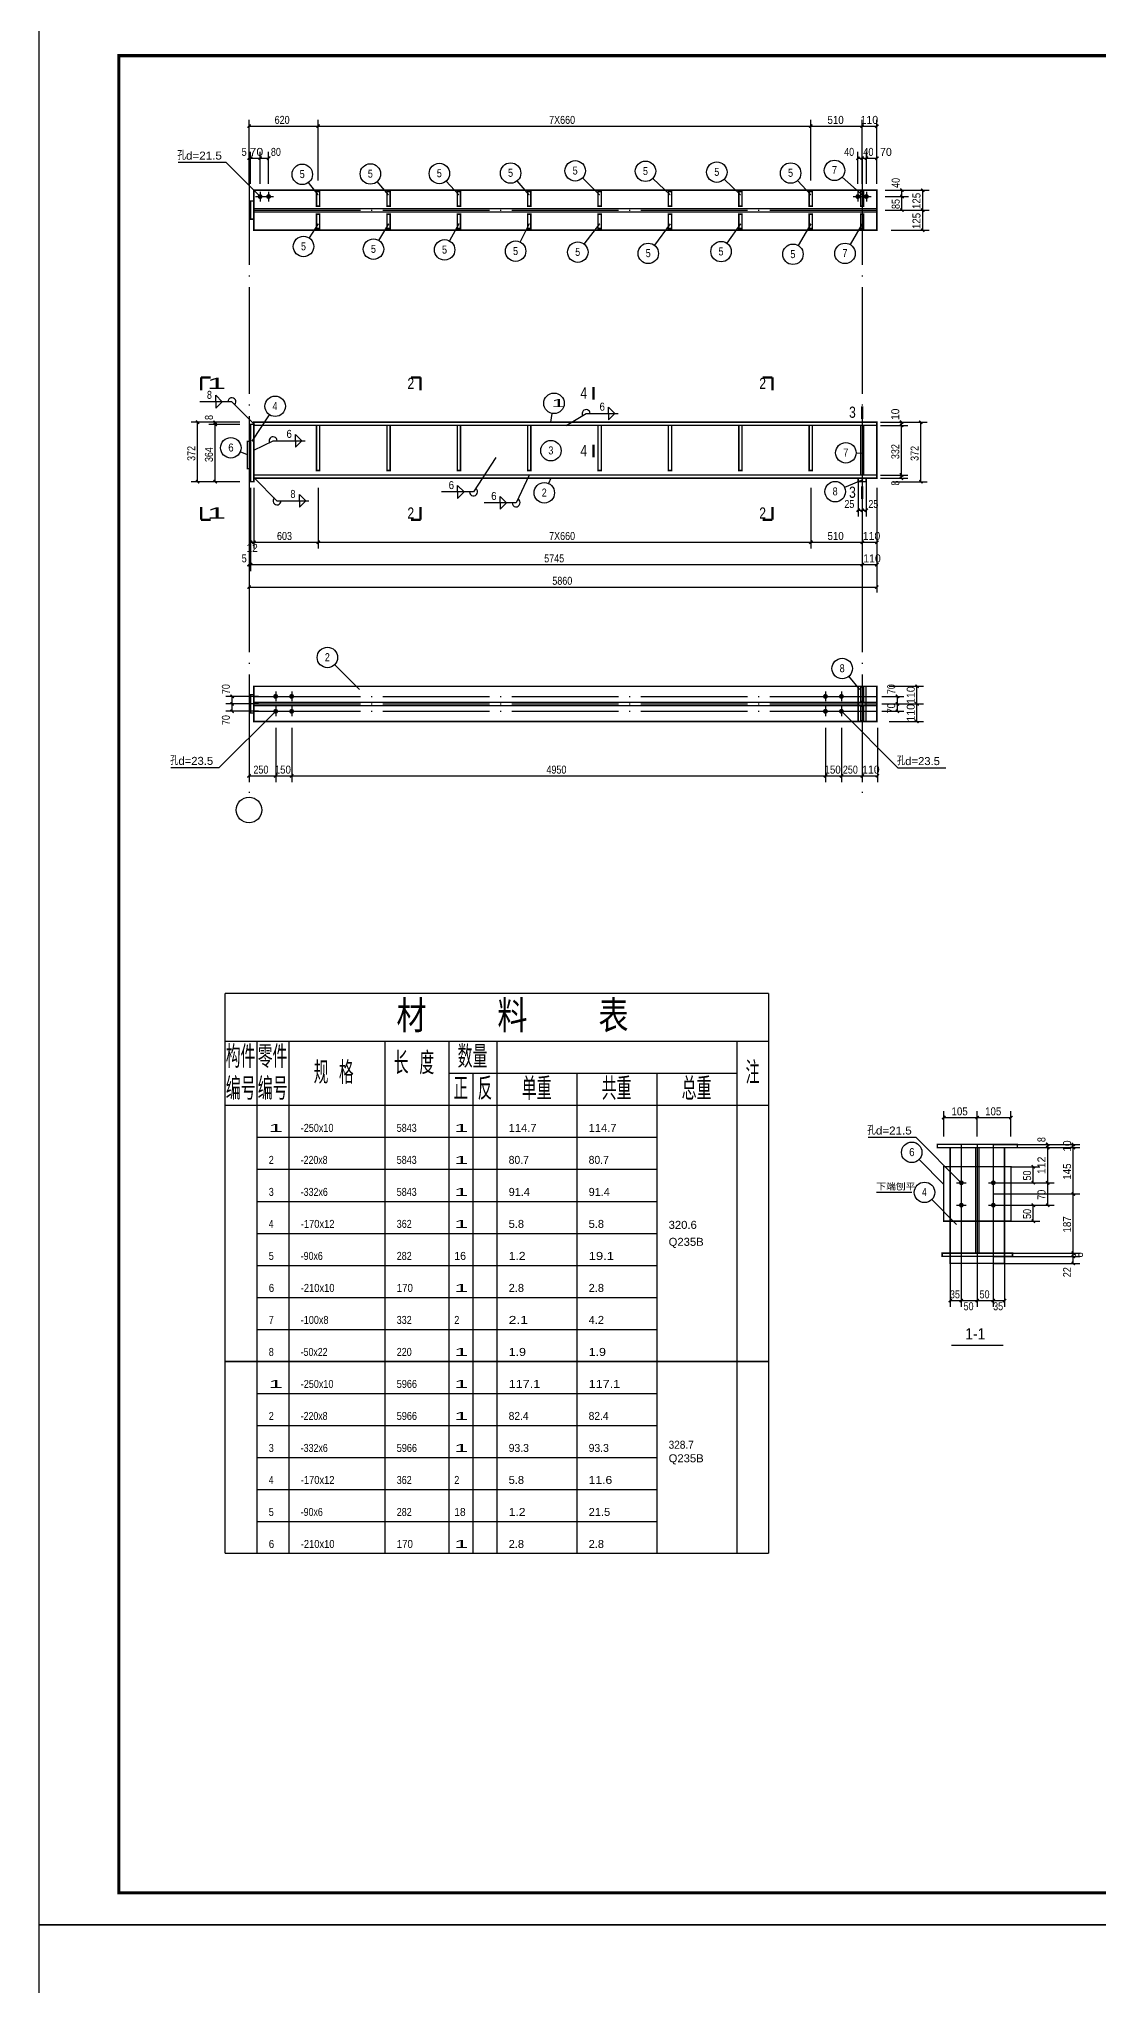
# Model space of a CAD drawing. Extents: x 3335981 to 3441081, y -1122115 to -866695.
# Drawn here: x 3335981 to 3345915, y -944479 to -926238 of the extents above; entities that cross this region are included whole.
import ezdxf
from ezdxf.lldxf.tags import DXFTag

# ---------------------------------------------------------------- set-up
doc = ezdxf.new("R2010")
doc.units = 0
doc.header["$LTSCALE"] = 1000
doc.header["$MEASUREMENT"] = 0
doc.linetypes.add('2', pattern=[3800, 3000, -300, 200, -300])
doc.linetypes.add('DOTE', pattern=[2.42, 2, -0.2, 0.02, -0.2])
for name, color, linetype in [('10', 2, 'Continuous'), ('100', 4, 'Continuous'), ('320', 2, 'Continuous'), ('330', 253, '2'), ('PUB_TITLE', 4, 'Continuous'), ('尺寸标注', 253, 'Continuous'), ('焊缝标注', 1, 'Continuous'), ('编号标注', 253, 'Continuous'), ('螺栓孔标注', 253, 'Continuous')]:
    doc.layers.add(name, color=color, linetype=linetype)
doc.styles.add('HZ', font='romanc.shx', dxfattribs={"width": 0.8, "bigfont": 'hzdx.shx'})
doc.styles.get("Standard").update_dxf_attribs({"font": 'sa-rs.shx', "width": 0.8, "bigfont": 'GBCBIG.shx'})
tags = doc.linetypes.add('DASH', pattern=[0.35, 0.25, -0.1]).pattern_tags.tags
tags[6:7] = [DXFTag(74, 4), DXFTag(75, 0), DXFTag(340, '0'), DXFTag(46, 1.0), DXFTag(50, 0.0), DXFTag(44, 0.0), DXFTag(45, 0.0)]
tags[4:5] = [DXFTag(74, 4), DXFTag(75, 0), DXFTag(340, '0'), DXFTag(46, 1.0), DXFTag(50, 0.0), DXFTag(44, 0.0), DXFTag(45, 0.0)]

msp = doc.modelspace()

# ---------------------------------------------------------------- linework, layer by layer
at = {"layer": '10', "linetype": 'ByBlock'}
for points, const_width in [([(3337502, -929410), (3337502, -929530)], 21), ([(3337502, -929410), (3337592, -929410)], 21), ([(3339560, -929410), (3339470, -929410)], 21), ([(3339560, -929410), (3339560, -929530)], 21), ([(3342860, -929410), (3342770, -929410)], 21), ([(3342860, -929410), (3342860, -929530)], 21), ([(3341182, -929500), (3341182, -929620)], 21), ([(3343702, -929680), (3343702, -929800)], 21), ([(3341182, -930160), (3341182, -930040)], 21), ([(3343702, -930550), (3343702, -930430)], 21), ([(3337502, -930745), (3337502, -930625)], 21), ([(3339560, -930745), (3339560, -930625)], 21), ([(3342860, -930745), (3342860, -930625)], 21), ([(3337502, -930745), (3337592, -930745)], 21), ([(3339560, -930745), (3339470, -930745)], 21), ([(3342860, -930745), (3342770, -930745)], 21), ([(3344539, -938483), (3345025, -938483)], 13.5)]:
    msp.add_lwpolyline(points, dxfattribs=dict(at, const_width=const_width))
at = {"layer": '100', "linetype": 'ByBlock'}
for p, q in [((3338026, -935633), (3338026, -935933)), ((3338326, -935633), (3338326, -935933)), ((3339226, -935633), (3339226, -935933)), ((3339826, -935633), (3339826, -935933)), ((3340276, -935633), (3340276, -935933)), ((3342526, -935633), (3342526, -935933)), ((3338026, -935933), (3338026, -936233)), ((3338326, -935933), (3338326, -936233)), ((3339226, -935933), (3339226, -936233)), ((3339826, -935933), (3342526, -935933)), ((3339826, -935933), (3339826, -936233)), ((3340051, -935933), (3340051, -936233)), ((3340276, -935933), (3340276, -936233)), ((3341026, -935933), (3341026, -936233)), ((3341776, -935933), (3341776, -936233)), ((3342526, -935933), (3342526, -936233)), ((3337726, -936233), (3342826, -936233)), ((3338026, -936233), (3338026, -938633)), ((3338326, -936233), (3338326, -938633)), ((3339226, -936233), (3339226, -938633)), ((3339826, -936233), (3339826, -938633)), ((3340051, -936233), (3340051, -938633)), ((3340276, -936233), (3340276, -938633)), ((3341026, -936233), (3341026, -938633)), ((3341776, -936233), (3341776, -938633)), ((3342526, -936233), (3342526, -938633)), ((3338026, -936533), (3341776, -936533)), ((3338026, -936833), (3341776, -936833)), ((3338026, -937133), (3341776, -937133)), ((3338026, -937433), (3341776, -937433)), ((3338026, -937733), (3341776, -937733)), ((3338026, -938033), (3341776, -938033)), ((3338026, -938333), (3341776, -938333)), ((3337726, -938633), (3342826, -938633)), ((3338026, -938633), (3338026, -940433)), ((3338326, -938633), (3338326, -940433)), ((3339226, -938633), (3339226, -940433)), ((3339826, -938633), (3339826, -940433)), ((3340051, -938633), (3340051, -940433)), ((3340276, -938633), (3340276, -940433)), ((3341026, -938633), (3341026, -940433)), ((3341776, -938633), (3341776, -940433)), ((3342526, -938633), (3342526, -940433)), ((3338026, -938933), (3341776, -938933)), ((3338026, -939233), (3341776, -939233)), ((3338026, -939533), (3341776, -939533)), ((3338026, -939833), (3341776, -939833)), ((3338026, -940133), (3341776, -940133))]:
    msp.add_line(p, q, dxfattribs=at)
at = {"layer": '100', "linetype": 'ByBlock', "const_width": 13.5}
for points in [[(3337726, -935183), (3342826, -935183)], [(3337726, -935183), (3337726, -935633)], [(3342826, -935183), (3342826, -935633)], [(3337726, -935633), (3342826, -935633)], [(3337726, -935633), (3337726, -935933)], [(3342826, -935633), (3342826, -935933)], [(3337726, -935933), (3337726, -936233)], [(3342826, -935933), (3342826, -936233)], [(3337726, -936233), (3342826, -936233)], [(3337726, -936233), (3337726, -938633)], [(3342826, -936233), (3342826, -938633)], [(3337726, -938633), (3342826, -938633)], [(3337726, -938633), (3342826, -938633)], [(3337726, -938633), (3337726, -940433)], [(3342826, -938633), (3342826, -940433)], [(3337726, -940433), (3342826, -940433)]]:
    msp.add_lwpolyline(points, dxfattribs=at)
at = {"layer": '320', "color": 253, "linetype": 'DASH', "ltscale": 0.5}
for p, q in [((3337997, -927827), (3343840, -927827)), ((3337997, -927857), (3343840, -927857)), ((3337997, -932455), (3343840, -932455)), ((3337997, -932485), (3343840, -932485))]:
    msp.add_line(p, q, dxfattribs=at)
at = {"layer": '320', "color": 253, "linetype": 'ByBlock'}
msp.add_line((3344167, -937049), (3343837, -937049), dxfattribs=at)
at = {"layer": '320', "linetype": 'ByBlock', "const_width": 13.5}
for points in [[(3337967, -927757), (3337997, -927757), (3337997, -927927), (3337967, -927927), (3337967, -927757)], [(3337997, -927655), (3343840, -927655), (3343840, -928030), (3337997, -928030), (3337997, -927655)], [(3338585, -927670), (3338615, -927670), (3338615, -927805), (3338585, -927805), (3338585, -927670)], [(3339245, -927670), (3339275, -927670), (3339275, -927805), (3339245, -927805), (3339245, -927670)], [(3339905, -927670), (3339935, -927670), (3339935, -927805), (3339905, -927805), (3339905, -927670)], [(3340565, -927670), (3340595, -927670), (3340595, -927805), (3340565, -927805), (3340565, -927670)], [(3341225, -927670), (3341255, -927670), (3341255, -927805), (3341225, -927805), (3341225, -927670)], [(3341885, -927670), (3341915, -927670), (3341915, -927805), (3341885, -927805), (3341885, -927670)], [(3342545, -927670), (3342575, -927670), (3342575, -927805), (3342545, -927805), (3342545, -927670)], [(3343205, -927670), (3343235, -927670), (3343235, -927805), (3343205, -927805), (3343205, -927670)], [(3343687, -927670), (3343717, -927670), (3343717, -927805), (3343687, -927805), (3343687, -927670)], [(3338585, -927880), (3338615, -927880), (3338615, -928015), (3338585, -928015), (3338585, -927880)], [(3339245, -927880), (3339275, -927880), (3339275, -928015), (3339245, -928015), (3339245, -927880)], [(3339905, -927880), (3339935, -927880), (3339935, -928015), (3339905, -928015), (3339905, -927880)], [(3340565, -927880), (3340595, -927880), (3340595, -928015), (3340565, -928015), (3340565, -927880)], [(3341225, -927880), (3341255, -927880), (3341255, -928015), (3341225, -928015), (3341225, -927880)], [(3341885, -927880), (3341915, -927880), (3341915, -928015), (3341885, -928015), (3341885, -927880)], [(3342545, -927880), (3342575, -927880), (3342575, -928015), (3342545, -928015), (3342545, -927880)], [(3343205, -927880), (3343235, -927880), (3343235, -928015), (3343205, -928015), (3343205, -927880)], [(3343687, -927880), (3343717, -927880), (3343717, -928015), (3343687, -928015), (3343687, -927880)], [(3337967, -929851), (3337997, -929851), (3337997, -930388), (3337967, -930388), (3337967, -929851)], [(3337997, -929830), (3343840, -929830), (3343840, -929860), (3337997, -929860), (3337997, -929830)], [(3338585, -929860), (3338615, -929860), (3338615, -930283), (3338585, -930283), (3338585, -929860)], [(3339245, -929860), (3339275, -929860), (3339275, -930283), (3339245, -930283), (3339245, -929860)], [(3339905, -929860), (3339935, -929860), (3339935, -930283), (3339905, -930283), (3339905, -929860)], [(3340565, -929860), (3340595, -929860), (3340595, -930283), (3340565, -930283), (3340565, -929860)], [(3341225, -929860), (3341255, -929860), (3341255, -930283), (3341225, -930283), (3341225, -929860)], [(3341885, -929860), (3341915, -929860), (3341915, -930283), (3341885, -930283), (3341885, -929860)], [(3342545, -929860), (3342575, -929860), (3342575, -930283), (3342545, -930283), (3342545, -929860)], [(3343205, -929860), (3343235, -929860), (3343235, -930283), (3343205, -930283), (3343205, -929860)], [(3343687, -929860), (3343717, -929860), (3343717, -930325), (3343687, -930325), (3343687, -929860)], [(3343840, -929830), (3343840, -930355)], [(3337937, -930010), (3337967, -930010), (3337967, -930265), (3337937, -930265), (3337937, -930010)], [(3337997, -930325), (3343840, -930325), (3343840, -930355), (3337997, -930355), (3337997, -930325)], [(3343664, -930355), (3343739, -930355), (3343739, -930388), (3343664, -930388), (3343664, -930355)], [(3337997, -932305), (3343840, -932305), (3343840, -932635), (3337997, -932635), (3337997, -932305)], [(3343664, -932305), (3343664, -932635)], [(3343687, -932312), (3343717, -932312), (3343717, -932447), (3343687, -932447), (3343687, -932312)], [(3343739, -932305), (3343739, -932635)], [(3337967, -932385), (3337997, -932385), (3337997, -932555), (3337967, -932555), (3337967, -932385)], [(3343687, -932492), (3343717, -932492), (3343717, -932627), (3343687, -932627), (3343687, -932492)], [(3344407, -936599), (3345157, -936599), (3345157, -936629), (3344407, -936629), (3344407, -936599)], [(3344527, -936629), (3345037, -936629), (3345037, -937715), (3344527, -937715), (3344527, -936629)], [(3344527, -936629), (3345037, -936629)], [(3344767, -936629), (3344797, -936629), (3344797, -937619), (3344767, -937619), (3344767, -936629)], [(3344467, -936809), (3345097, -936809), (3345097, -937319), (3344467, -937319), (3344467, -936809)], [(3344527, -936809), (3344527, -937319)], [(3345037, -936809), (3345037, -937319)], [(3344452, -937619), (3345112, -937619), (3345112, -937649), (3344452, -937649), (3344452, -937619)]]:
    msp.add_lwpolyline(points, dxfattribs=at)
at = {"layer": '330', "linetype": 'DOTE', "ltscale": 0.5}
for p, q in [((3337952, -927355), (3337952, -933345)), ((3343702, -927355), (3343702, -933345)), ((3337997, -927842), (3343840, -927842)), ((3337997, -932400), (3343840, -932400)), ((3337997, -932470), (3343840, -932470)), ((3337997, -932540), (3343840, -932540))]:
    msp.add_line(p, q, dxfattribs=at)
at = {"layer": '330', "linetype": 'ByBlock'}
for p, q in [((3344632, -936599), (3344632, -937649)), ((3344782, -936599), (3344782, -937649)), ((3344932, -936599), (3344932, -937649))]:
    msp.add_line(p, q, dxfattribs=at)
msp.add_circle((3337952, -933465), 120, dxfattribs=at)
at = {"layer": 'PUB_TITLE', "linetype": 'ByBlock'}
for points in [[(3335981, -943915), (3361211, -943915), (3361211, -926095), (3335981, -926095)], [(3335981, -1003315), (3441081, -1003315), (3441081, -943915), (3335981, -943915)]]:
    msp.add_lwpolyline(points, close=True, dxfattribs=at)
at = {"layer": 'PUB_TITLE', "linetype": 'ByBlock', "const_width": 30}
msp.add_lwpolyline([(3336731, -943615), (3360911, -943615), (3360911, -926395), (3336731, -926395)], close=True, dxfattribs=at)
at = {"layer": '尺寸标注', "linetype": 'ByBlock'}
for p, q in [((3337952, -927565), (3337952, -926995)), ((3338600, -927565), (3338600, -926995)), ((3338600, -927565), (3338600, -926995)), ((3343220, -927565), (3343220, -926995)), ((3343220, -927565), (3343220, -926995)), ((3343702, -927565), (3343702, -926995)), ((3343702, -927565), (3343702, -926995)), ((3343840, -927565), (3343840, -926995)), ((3343840, -927565), (3343840, -926995)), ((3337952, -927055), (3338600, -927055)), ((3338600, -927055), (3343220, -927055)), ((3343220, -927055), (3343702, -927055)), ((3343702, -927055), (3343840, -927055)), ((3337952, -927595), (3337952, -927295)), ((3337952, -927355), (3337967, -927355)), ((3337967, -927595), (3337967, -927295)), ((3337967, -927595), (3337967, -927295)), ((3337967, -927355), (3338056, -927355)), ((3338056, -927595), (3338056, -927295)), ((3338056, -927595), (3338056, -927295)), ((3338056, -927355), (3338136, -927355)), ((3338136, -927595), (3338136, -927295)), ((3343654, -927355), (3343702, -927355)), ((3343662, -927595), (3343662, -927295)), ((3343662, -927355), (3343742, -927355)), ((3343702, -927595), (3343702, -927295)), ((3343702, -927595), (3343702, -927295)), ((3343702, -927355), (3343840, -927355)), ((3343742, -927595), (3343742, -927295)), ((3343742, -927595), (3343742, -927295)), ((3343840, -927595), (3343840, -927295)), ((3343840, -927595), (3343840, -927295)), ((3343917, -927655), (3344135, -927655)), ((3343917, -927715), (3344135, -927715)), ((3343974, -927655), (3344330, -927655)), ((3344075, -927715), (3344075, -927655)), ((3344075, -927842), (3344075, -927715)), ((3344270, -927842), (3344270, -927655)), ((3343917, -927842), (3344135, -927842)), ((3343974, -927842), (3344330, -927842)), ((3344270, -928030), (3344270, -927842)), ((3343974, -928030), (3344330, -928030)), ((3337808, -929830), (3337409, -929830)), ((3337469, -930388), (3337469, -929830)), ((3337867, -929830), (3337574, -929830)), ((3337867, -929851), (3337574, -929851)), ((3337634, -929851), (3337634, -929830)), ((3337634, -930388), (3337634, -929851)), ((3343874, -929830), (3344131, -929830)), ((3343874, -929860), (3344131, -929860)), ((3343985, -929830), (3344312, -929830)), ((3344071, -929860), (3344071, -929830)), ((3344071, -930325), (3344071, -929860)), ((3344252, -930388), (3344252, -929830)), ((3337808, -930388), (3337409, -930388)), ((3337867, -930388), (3337574, -930388)), ((3337967, -930445), (3337967, -931015)), ((3337997, -930445), (3337997, -931015)), ((3337997, -930445), (3337997, -931015)), ((3338600, -930445), (3338600, -931015)), ((3338600, -930445), (3338600, -931015)), ((3343220, -930445), (3343220, -931015)), ((3343220, -930445), (3343220, -931015)), ((3343664, -930355), (3343664, -930715)), ((3343702, -930355), (3343702, -930715)), ((3343702, -930355), (3343702, -930715)), ((3343702, -930445), (3343702, -931015)), ((3343702, -930445), (3343702, -931015)), ((3343739, -930355), (3343739, -930715)), ((3343840, -930445), (3343840, -931425)), ((3343840, -930445), (3343840, -931425)), ((3343874, -930325), (3344131, -930325)), ((3343874, -930355), (3344131, -930355)), ((3343985, -930388), (3344312, -930388)), ((3344071, -930355), (3344071, -930325)), ((3337952, -930655), (3337952, -931225)), ((3337967, -930655), (3337967, -931225)), ((3337967, -930655), (3337967, -931225)), ((3343664, -930655), (3343702, -930655)), ((3343702, -930655), (3343702, -931225)), ((3343702, -930655), (3343702, -931225)), ((3343702, -930655), (3343739, -930655)), ((3337952, -930865), (3337952, -931435)), ((3337967, -930955), (3337997, -930955)), ((3337997, -930955), (3338600, -930955)), ((3338600, -930955), (3343220, -930955)), ((3343220, -930955), (3343702, -930955)), ((3343702, -930955), (3343840, -930955)), ((3337952, -931165), (3337967, -931165)), ((3337967, -931165), (3343702, -931165)), ((3343702, -931165), (3343840, -931165)), ((3337952, -931375), (3343840, -931375)), ((3343954, -932305), (3344276, -932305)), ((3344216, -932470), (3344216, -932305)), ((3338040, -932400), (3337733, -932400)), ((3338040, -932470), (3337733, -932470)), ((3337793, -932470), (3337793, -932400)), ((3337793, -932540), (3337793, -932470)), ((3343886, -932400), (3344093, -932400)), ((3343886, -932470), (3344093, -932470)), ((3343954, -932470), (3344276, -932470)), ((3344033, -932470), (3344033, -932400)), ((3344033, -932540), (3344033, -932470)), ((3344216, -932635), (3344216, -932470)), ((3338040, -932540), (3337733, -932540)), ((3343886, -932540), (3344093, -932540)), ((3343954, -932635), (3344276, -932635)), ((3337952, -932695), (3337952, -933205)), ((3338202, -932695), (3338202, -933205)), ((3338202, -932695), (3338202, -933205)), ((3338352, -932695), (3338352, -933205)), ((3338352, -932695), (3338352, -933205)), ((3343358, -932695), (3343358, -933205)), ((3343358, -932695), (3343358, -933205)), ((3343508, -932695), (3343508, -933205)), ((3343508, -932695), (3343508, -933205)), ((3343702, -932695), (3343702, -933205)), ((3343702, -932695), (3343702, -933205)), ((3343845, -932695), (3343845, -933205)), ((3337952, -933145), (3338202, -933145)), ((3338202, -933145), (3338352, -933145)), ((3338352, -933145), (3343358, -933145)), ((3343358, -933145), (3343508, -933145)), ((3343508, -933145), (3343702, -933145)), ((3343702, -933145), (3343845, -933145)), ((3344467, -936525), (3344467, -936288)), ((3344782, -936525), (3344782, -936288)), ((3345097, -936525), (3345097, -936288)), ((3344467, -936348), (3344782, -936348)), ((3344782, -936348), (3345097, -936348)), ((3344932, -936599), (3345502, -936599)), ((3344932, -936599), (3345742, -936599)), ((3344932, -936629), (3345502, -936629)), ((3344932, -936629), (3345502, -936629)), ((3344932, -936629), (3345742, -936629)), ((3344932, -936629), (3345742, -936629)), ((3345442, -936629), (3345442, -936599)), ((3345442, -936959), (3345442, -936629)), ((3345682, -936629), (3345682, -936599)), ((3345682, -937064), (3345682, -936629)), ((3345097, -936809), (3345367, -936809)), ((3345307, -936959), (3345307, -936809)), ((3344932, -936959), (3345502, -936959)), ((3344932, -936959), (3345502, -936959)), ((3344932, -937064), (3345742, -937064)), ((3344932, -937064), (3345742, -937064)), ((3345097, -936959), (3345367, -936959)), ((3345442, -937169), (3345442, -936959)), ((3345682, -937619), (3345682, -937064)), ((3344932, -937169), (3345502, -937169)), ((3345097, -937169), (3345367, -937169)), ((3345307, -937319), (3345307, -937169)), ((3345097, -937319), (3345367, -937319)), ((3344527, -937613), (3344527, -938123)), ((3344632, -937613), (3344632, -938123)), ((3344632, -937613), (3344632, -938123)), ((3344782, -937613), (3344782, -938123)), ((3344782, -937613), (3344782, -938123)), ((3344932, -937613), (3344932, -938123)), ((3344932, -937613), (3344932, -938123)), ((3345037, -937613), (3345037, -938123)), ((3344932, -937619), (3345742, -937619)), ((3344932, -937619), (3345742, -937619)), ((3344932, -937649), (3345742, -937649)), ((3344932, -937649), (3345742, -937649)), ((3344932, -937715), (3345742, -937715)), ((3345682, -937649), (3345682, -937619)), ((3345682, -937715), (3345682, -937649)), ((3344527, -938063), (3344632, -938063)), ((3344632, -938063), (3344782, -938063)), ((3344782, -938063), (3344932, -938063)), ((3344932, -938063), (3345037, -938063))]:
    msp.add_line(p, q, dxfattribs=at)
at = {"layer": '尺寸标注', "linetype": 'ByBlock', "const_width": 13.5}
for points in [[(3337937, -927070), (3337967, -927040)], [(3338585, -927070), (3338615, -927040)], [(3338585, -927070), (3338615, -927040)], [(3343205, -927070), (3343235, -927040)], [(3343205, -927070), (3343235, -927040)], [(3343687, -927070), (3343717, -927040)], [(3343687, -927070), (3343717, -927040)], [(3343825, -927070), (3343855, -927040)], [(3343825, -927070), (3343855, -927040)], [(3337937, -927370), (3337967, -927340)], [(3337952, -927370), (3337982, -927340)], [(3337952, -927370), (3337982, -927340)], [(3338041, -927370), (3338071, -927340)], [(3338041, -927370), (3338071, -927340)], [(3338121, -927370), (3338151, -927340)], [(3343647, -927370), (3343677, -927340)], [(3343687, -927370), (3343717, -927340)], [(3343687, -927370), (3343717, -927340)], [(3343727, -927370), (3343757, -927340)], [(3343727, -927370), (3343757, -927340)], [(3343825, -927370), (3343855, -927340)], [(3343825, -927370), (3343855, -927340)], [(3344060, -927640), (3344090, -927670)], [(3344060, -927700), (3344090, -927730)], [(3344255, -927640), (3344285, -927670)], [(3344060, -927827), (3344090, -927857)], [(3344255, -927827), (3344285, -927857)], [(3344255, -928015), (3344285, -928045)], [(3337454, -929815), (3337484, -929845)], [(3337619, -929815), (3337649, -929845)], [(3337619, -929836), (3337649, -929866)], [(3344056, -929815), (3344086, -929845)], [(3344056, -929845), (3344086, -929875)], [(3344237, -929815), (3344267, -929845)], [(3344056, -930310), (3344086, -930340)], [(3337454, -930373), (3337484, -930403)], [(3337619, -930373), (3337649, -930403)], [(3344056, -930340), (3344086, -930370)], [(3344237, -930373), (3344267, -930403)], [(3343649, -930670), (3343679, -930640)], [(3343687, -930670), (3343717, -930640)], [(3343687, -930670), (3343717, -930640)], [(3343724, -930670), (3343754, -930640)], [(3337952, -930970), (3337982, -930940)], [(3337982, -930970), (3338012, -930940)], [(3337982, -930970), (3338012, -930940)], [(3338585, -930970), (3338615, -930940)], [(3338585, -930970), (3338615, -930940)], [(3343205, -930970), (3343235, -930940)], [(3343205, -930970), (3343235, -930940)], [(3343687, -930970), (3343717, -930940)], [(3343687, -930970), (3343717, -930940)], [(3343825, -930970), (3343855, -930940)], [(3343825, -930970), (3343855, -930940)], [(3337937, -931180), (3337967, -931150)], [(3337952, -931180), (3337982, -931150)], [(3337952, -931180), (3337982, -931150)], [(3343687, -931180), (3343717, -931150)], [(3343687, -931180), (3343717, -931150)], [(3343824, -931180), (3343854, -931150)], [(3337937, -931390), (3337967, -931360)], [(3343824, -931390), (3343854, -931360)], [(3344201, -932290), (3344231, -932320)], [(3337778, -932385), (3337808, -932415)], [(3337778, -932455), (3337808, -932485)], [(3344018, -932385), (3344048, -932415)], [(3344018, -932455), (3344048, -932485)], [(3344201, -932455), (3344231, -932485)], [(3337778, -932525), (3337808, -932555)], [(3344018, -932525), (3344048, -932555)], [(3344201, -932620), (3344231, -932650)], [(3337937, -933160), (3337967, -933130)], [(3338187, -933160), (3338217, -933130)], [(3338187, -933160), (3338217, -933130)], [(3338337, -933160), (3338367, -933130)], [(3338337, -933160), (3338367, -933130)], [(3343343, -933160), (3343373, -933130)], [(3343343, -933160), (3343373, -933130)], [(3343493, -933160), (3343523, -933130)], [(3343493, -933160), (3343523, -933130)], [(3343687, -933160), (3343717, -933130)], [(3343687, -933160), (3343717, -933130)], [(3343830, -933160), (3343860, -933130)], [(3344452, -936363), (3344482, -936333)], [(3344767, -936363), (3344797, -936333)], [(3345082, -936363), (3345112, -936333)], [(3345427, -936584), (3345457, -936614)], [(3345427, -936614), (3345457, -936644)], [(3345427, -936614), (3345457, -936644)], [(3345667, -936584), (3345697, -936614)], [(3345667, -936614), (3345697, -936644)], [(3345667, -936614), (3345697, -936644)], [(3345292, -936794), (3345322, -936824)], [(3345292, -936944), (3345322, -936974)], [(3345427, -936944), (3345457, -936974)], [(3345427, -936944), (3345457, -936974)], [(3345667, -937049), (3345697, -937079)], [(3345667, -937049), (3345697, -937079)], [(3345292, -937154), (3345322, -937184)], [(3345427, -937154), (3345457, -937184)], [(3345292, -937304), (3345322, -937334)], [(3345667, -937604), (3345697, -937634)], [(3345667, -937604), (3345697, -937634)], [(3345667, -937634), (3345697, -937664)], [(3345667, -937634), (3345697, -937664)], [(3345667, -937700), (3345697, -937730)], [(3344512, -938078), (3344542, -938048)], [(3344617, -938078), (3344647, -938048)], [(3344617, -938078), (3344647, -938048)], [(3344767, -938078), (3344797, -938048)], [(3344767, -938078), (3344797, -938048)], [(3344917, -938078), (3344947, -938048)], [(3344917, -938078), (3344947, -938048)], [(3345022, -938078), (3345052, -938048)]]:
    msp.add_lwpolyline(points, dxfattribs=at)
at = {"layer": '焊缝标注', "linetype": 'ByBlock'}
for p, q in [((3337701, -929638), (3337641, -929578)), ((3337641, -929638), (3337641, -929578)), ((3337791, -929638), (3337491, -929638)), ((3337701, -929638), (3337641, -929698)), ((3337641, -929638), (3337641, -929698)), ((3338003, -929851), (3337791, -929638)), ((3340925, -929860), (3341113, -929749)), ((3341113, -929749), (3341413, -929749)), ((3341323, -929689), (3341383, -929749)), ((3341323, -929749), (3341323, -929689)), ((3341323, -929809), (3341383, -929749)), ((3341323, -929749), (3341323, -929809)), ((3338387, -929944), (3338447, -930004)), ((3338387, -930004), (3338387, -929944)), ((3337997, -930092), (3338177, -930004)), ((3338177, -930004), (3338477, -930004)), ((3338387, -930064), (3338447, -930004)), ((3338387, -930004), (3338387, -930064)), ((3340265, -930160), (3340058, -930484)), ((3338003, -930355), (3338214, -930567)), ((3340058, -930484), (3339758, -930484)), ((3339968, -930484), (3339908, -930424)), ((3339908, -930484), (3339908, -930424)), ((3339968, -930484), (3339908, -930544)), ((3339908, -930484), (3339908, -930544)), ((3340580, -930325), (3340457, -930586)), ((3338214, -930567), (3338514, -930567)), ((3338424, -930507), (3338484, -930567)), ((3338424, -930567), (3338424, -930507)), ((3338424, -930627), (3338484, -930567)), ((3338424, -930567), (3338424, -930627)), ((3340457, -930586), (3340157, -930586)), ((3340367, -930586), (3340307, -930526)), ((3340307, -930586), (3340307, -930526)), ((3340367, -930586), (3340307, -930646)), ((3340307, -930586), (3340307, -930646))]:
    msp.add_line(p, q, dxfattribs=at)
at = {"layer": '焊缝标注', "linetype": 'ByBlock', "const_width": 22.5}
for points in [[(3338067, -927715, 1), (3338044, -927715, 1), (3338067, -927715, 1)], [(3338067, -927715, 1), (3338044, -927715, 1), (3338067, -927715, 1)], [(3338147, -927715, 1), (3338124, -927715, 1), (3338147, -927715, 1)], [(3338147, -927715, 1), (3338124, -927715, 1), (3338147, -927715, 1)], [(3343673, -927715, 1), (3343650, -927715, 1), (3343673, -927715, 1)], [(3343673, -927715, 1), (3343650, -927715, 1), (3343673, -927715, 1)], [(3343753, -927715, 1), (3343730, -927715, 1), (3343753, -927715, 1)], [(3343753, -927715, 1), (3343730, -927715, 1), (3343753, -927715, 1)], [(3338213, -932400, 1), (3338190, -932400, 1), (3338213, -932400, 1)], [(3338213, -932400, 1), (3338190, -932400, 1), (3338213, -932400, 1)], [(3338363, -932400, 1), (3338340, -932400, 1), (3338363, -932400, 1)], [(3338363, -932400, 1), (3338340, -932400, 1), (3338363, -932400, 1)], [(3343369, -932400, 1), (3343346, -932400, 1), (3343369, -932400, 1)], [(3343369, -932400, 1), (3343346, -932400, 1), (3343369, -932400, 1)], [(3343519, -932400, 1), (3343496, -932400, 1), (3343519, -932400, 1)], [(3343519, -932400, 1), (3343496, -932400, 1), (3343519, -932400, 1)], [(3338213, -932540, 1), (3338190, -932540, 1), (3338213, -932540, 1)], [(3338213, -932540, 1), (3338190, -932540, 1), (3338213, -932540, 1)], [(3338363, -932540, 1), (3338340, -932540, 1), (3338363, -932540, 1)], [(3338363, -932540, 1), (3338340, -932540, 1), (3338363, -932540, 1)], [(3343369, -932540, 1), (3343346, -932540, 1), (3343369, -932540, 1)], [(3343369, -932540, 1), (3343346, -932540, 1), (3343369, -932540, 1)], [(3343519, -932540, 1), (3343496, -932540, 1), (3343519, -932540, 1)], [(3343519, -932540, 1), (3343496, -932540, 1), (3343519, -932540, 1)], [(3344643, -936959, 1), (3344621, -936959, 1), (3344643, -936959, 1)], [(3344643, -936959, 1), (3344621, -936959, 1), (3344643, -936959, 1)], [(3344943, -936959, 1), (3344921, -936959, 1), (3344943, -936959, 1)], [(3344943, -936959, 1), (3344921, -936959, 1), (3344943, -936959, 1)], [(3344643, -937169, 1), (3344621, -937169, 1), (3344643, -937169, 1)], [(3344643, -937169, 1), (3344621, -937169, 1), (3344643, -937169, 1)], [(3344943, -937169, 1), (3344921, -937169, 1), (3344943, -937169, 1)], [(3344943, -937169, 1), (3344921, -937169, 1), (3344943, -937169, 1)]]:
    msp.add_lwpolyline(points, format="xyb", dxfattribs=at)
at = {"layer": '焊缝标注', "linetype": 'ByBlock'}
for centre, start, end in [((3337791, -929638), 314.9316, 180), ((3341113, -929749), 0, 210.3434), ((3338177, -930004), 0, 205.94), ((3340058, -930484), 180, 57.5523), ((3338214, -930567), 134.8403, 0), ((3340457, -930586), 180, 64.9615)]:
    msp.add_arc(centre, 37.5, start, end, dxfattribs=at)
for points in [[(3338003, -929851), (3337985, -929826), (3337978, -929832)], [(3340925, -929860), (3340953, -929848), (3340948, -929840)], [(3337997, -930092), (3338026, -930083), (3338022, -930075)], [(3340265, -930160), (3340245, -930182), (3340252, -930187)], [(3338003, -930355), (3338021, -930379), (3338027, -930373)], [(3340580, -930325), (3340563, -930350), (3340571, -930354)]]:
    msp.add_solid(points, dxfattribs=at)
at = {"layer": '编号标注', "linetype": 'ByBlock'}
for p, q in [((3338600, -927700), (3338509, -927583)), ((3339260, -927700), (3339152, -927575)), ((3339920, -927700), (3339801, -927570)), ((3340580, -927700), (3340467, -927568)), ((3341240, -927700), (3341079, -927541)), ((3341900, -927700), (3341739, -927545)), ((3342560, -927700), (3342408, -927553)), ((3343220, -927700), (3343096, -927565)), ((3343702, -927700), (3343515, -927533)), ((3338011, -927715), (3338101, -927715)), ((3338056, -927670), (3338056, -927760)), ((3338091, -927715), (3338181, -927715)), ((3338136, -927670), (3338136, -927760)), ((3343617, -927715), (3343707, -927715)), ((3343662, -927670), (3343662, -927760)), ((3343697, -927715), (3343787, -927715)), ((3343742, -927670), (3343742, -927760)), ((3338600, -927970), (3338515, -928102)), ((3339260, -927970), (3339167, -928126)), ((3339920, -927970), (3339832, -928131)), ((3340580, -927970), (3340494, -928141)), ((3341240, -927970), (3341093, -928160)), ((3341900, -927970), (3341753, -928170)), ((3342560, -927970), (3342433, -928152)), ((3343220, -927970), (3343101, -928173)), ((3343702, -927970), (3343589, -928165)), ((3337982, -930008), (3338144, -929762)), ((3340782, -929830), (3340795, -929748)), ((3337937, -930137), (3337869, -930108)), ((3343702, -930122), (3343645, -930120)), ((3340782, -930355), (3340760, -930404)), ((3343709, -930370), (3343537, -930443)), ((3338987, -932335), (3338754, -932102)), ((3343679, -932335), (3343577, -932212)), ((3338157, -932400), (3338247, -932400)), ((3338202, -932355), (3338202, -932445)), ((3338202, -932495), (3338202, -932585)), ((3338307, -932400), (3338397, -932400)), ((3338352, -932355), (3338352, -932445)), ((3338352, -932495), (3338352, -932585)), ((3343313, -932400), (3343403, -932400)), ((3343358, -932355), (3343358, -932445)), ((3343358, -932495), (3343358, -932585)), ((3343463, -932400), (3343553, -932400)), ((3343508, -932355), (3343508, -932445)), ((3343508, -932495), (3343508, -932585)), ((3338157, -932540), (3338247, -932540)), ((3338307, -932540), (3338397, -932540)), ((3343313, -932540), (3343403, -932540)), ((3343463, -932540), (3343553, -932540)), ((3344467, -936974), (3344235, -936742)), ((3344587, -936959), (3344677, -936959)), ((3344632, -936914), (3344632, -937004)), ((3344887, -936959), (3344977, -936959)), ((3344932, -936914), (3344932, -937004)), ((3344587, -937349), (3344355, -937117)), ((3344587, -937169), (3344677, -937169)), ((3344632, -937124), (3344632, -937214)), ((3344887, -937169), (3344977, -937169)), ((3344932, -937124), (3344932, -937214))]:
    msp.add_line(p, q, dxfattribs=at)
at = {"layer": '编号标注', "linetype": 'ByBlock', "const_width": 3}
for points in [[(3338601, -927700, 1), (3338598, -927700, 1), (3338601, -927700, 1)], [(3339261, -927700, 1), (3339258, -927700, 1), (3339261, -927700, 1)], [(3339921, -927700, 1), (3339918, -927700, 1), (3339921, -927700, 1)], [(3340581, -927700, 1), (3340578, -927700, 1), (3340581, -927700, 1)], [(3341241, -927700, 1), (3341238, -927700, 1), (3341241, -927700, 1)], [(3341901, -927700, 1), (3341898, -927700, 1), (3341901, -927700, 1)], [(3342561, -927700, 1), (3342558, -927700, 1), (3342561, -927700, 1)], [(3343221, -927700, 1), (3343218, -927700, 1), (3343221, -927700, 1)], [(3343703, -927700, 1), (3343700, -927700, 1), (3343703, -927700, 1)], [(3338601, -927970, 1), (3338598, -927970, 1), (3338601, -927970, 1)], [(3339261, -927970, 1), (3339258, -927970, 1), (3339261, -927970, 1)], [(3339921, -927970, 1), (3339918, -927970, 1), (3339921, -927970, 1)], [(3340581, -927970, 1), (3340578, -927970, 1), (3340581, -927970, 1)], [(3341241, -927970, 1), (3341238, -927970, 1), (3341241, -927970, 1)], [(3341901, -927970, 1), (3341898, -927970, 1), (3341901, -927970, 1)], [(3342561, -927970, 1), (3342558, -927970, 1), (3342561, -927970, 1)], [(3343221, -927970, 1), (3343218, -927970, 1), (3343221, -927970, 1)], [(3343703, -927970, 1), (3343700, -927970, 1), (3343703, -927970, 1)], [(3340783, -929830, 1), (3340780, -929830, 1), (3340783, -929830, 1)], [(3337938, -930137, 1), (3337935, -930137, 1), (3337938, -930137, 1)], [(3337983, -930008, 1), (3337980, -930008, 1), (3337983, -930008, 1)], [(3343703, -930122, 1), (3343700, -930122, 1), (3343703, -930122, 1)], [(3340783, -930355, 1), (3340780, -930355, 1), (3340783, -930355, 1)], [(3343711, -930370, 1), (3343708, -930370, 1), (3343711, -930370, 1)], [(3338988, -932335, 1), (3338985, -932335, 1), (3338988, -932335, 1)], [(3343681, -932335, 1), (3343678, -932335, 1), (3343681, -932335, 1)], [(3344468, -936974, 1), (3344465, -936974, 1), (3344468, -936974, 1)], [(3344588, -937349, 1), (3344585, -937349, 1), (3344588, -937349, 1)]]:
    msp.add_lwpolyline(points, format="xyb", dxfattribs=at)
at = {"layer": '编号标注', "linetype": 'ByBlock'}
for centre in [(3340405, -927495), (3341011, -927474), (3341670, -927478), (3342339, -927486), (3343031, -927495), (3343443, -927470), (3338451, -927507), (3339090, -927503), (3339737, -927499), (3338463, -928183), (3339119, -928208), (3339786, -928215), (3340452, -928227), (3341035, -928236), (3341696, -928248), (3342379, -928231), (3343053, -928256), (3343541, -928248), (3338197, -929681), (3340812, -929653), (3337781, -930070), (3340783, -930097), (3343549, -930117), (3340721, -930492), (3343449, -930481), (3338687, -932035), (3343515, -932139), (3344167, -936674), (3344287, -937049)]:
    msp.add_circle(centre, 96, dxfattribs=at)
at = {"layer": '螺栓孔标注', "linetype": 'ByBlock'}
for p, q in [((3337738, -927396), (3337288, -927396)), ((3338056, -927715), (3337738, -927396)), ((3338202, -932540), (3337670, -933069)), ((3343508, -932540), (3344036, -933071)), ((3337670, -933069), (3337220, -933069)), ((3344036, -933071), (3344486, -933071)), ((3344208, -936534), (3343758, -936534)), ((3344632, -936959), (3344208, -936534))]:
    msp.add_line(p, q, dxfattribs=at)
at = {"layer": '螺栓孔标注', "linetype": 'ByBlock', "const_width": 3}
for points in [[(3338057, -927715, 1), (3338054, -927715, 1), (3338057, -927715, 1)], [(3338203, -932540, 1), (3338200, -932540, 1), (3338203, -932540, 1)], [(3343509, -932540, 1), (3343506, -932540, 1), (3343509, -932540, 1)], [(3344633, -936959, 1), (3344630, -936959, 1), (3344633, -936959, 1)]]:
    msp.add_lwpolyline(points, format="xyb", dxfattribs=at)

# ---------------------------------------------------------------- texts
at = {"layer": '10', "linetype": 'ByBlock'}
for s, width, p in [('1', 2.267999, (3337559, -929519)), ('2', 0.81, (3339437, -929519)), ('4', 0.809993, (3341059, -929609)), ('2', 0.81, (3342737, -929519)), ('3', 0.809993, (3343579, -929789)), ('4', 0.809993, (3341059, -930149)), ('3', 0.809993, (3343579, -930539)), ('1', 2.267999, (3337559, -930734)), ('2', 0.81, (3339437, -930734)), ('2', 0.81, (3342737, -930734)), ('1-1', 0.930637, (3344668, -938427))]:
    msp.add_text(s, height=105, dxfattribs=dict(at, width=width)).set_placement(p)
at = {"layer": '100', "linetype": 'ByBlock', "style": 'HZ'}
for s, height, width, p in [('材   料   表', 300, 0.99087, (3339334, -935549)), ('构件', 210, 0.694242, (3337734, -935882)), ('零件', 210, 0.694242, (3338034, -935882)), ('长 度', 210, 0.699501, (3339309, -935942)), ('数量', 210, 0.697087, (3339909, -935882)), ('编号', 210, 0.702848, (3337734, -936182)), ('编号', 210, 0.702848, (3338034, -936182)), ('规 格', 210, 0.688327, (3338559, -936032)), ('正', 210, 0.672669, (3339871, -936182)), ('反', 210, 0.684267, (3340096, -936182)), ('单重', 210, 0.702848, (3340509, -936182)), ('共重', 210, 0.702848, (3341259, -936182)), ('总重', 210, 0.702848, (3342009, -936182)), ('注', 210, 0.661458, (3342609, -936032))]:
    msp.add_text(s, height=height, dxfattribs=dict(at, width=width)).set_placement(p)
at = {"layer": '100', "linetype": 'ByBlock'}
for s, width, p in [('1', 2.351938, (3338137, -936482)), ('-250x10', 0.846313, (3338437, -936482)), ('5843', 0.839996, (3339337, -936482)), ('1', 2.351938, (3339877, -936482)), ('114.7', 1.038943, (3340387, -936482)), ('114.7', 1.038943, (3341137, -936482)), ('2', 0.839978, (3338137, -936782)), ('-220x8', 0.818459, (3338437, -936782)), ('5843', 0.839996, (3339337, -936782)), ('1', 2.351938, (3339877, -936782)), ('80.7', 0.971245, (3340387, -936782)), ('80.7', 0.971245, (3341137, -936782)), ('3', 0.839978, (3338137, -937082)), ('-332x6', 0.825515, (3338437, -937082)), ('5843', 0.839996, (3339337, -937082)), ('1', 2.351938, (3339877, -937082)), ('91.4', 1.019011, (3340387, -937082)), ('91.4', 1.019011, (3341137, -937082)), ('4', 0.783979, (3338137, -937382)), ('-170x12', 0.872556, (3338437, -937382)), ('362', 0.839994, (3339337, -937382)), ('1', 2.351938, (3339877, -937382)), ('5.8', 1.030902, (3340387, -937382)), ('5.8', 1.030902, (3341137, -937382)), ('320.6', 1.052796, (3341887, -937391)), ('5', 0.839978, (3338137, -937682)), ('-90x6', 0.822497, (3338437, -937682)), ('282', 0.839994, (3339337, -937682)), ('16', 0.984817, (3339877, -937682)), ('1.2', 1.133992, (3340387, -937682)), ('19.1', 1.218817, (3341137, -937682)), ('Q235B', 1.052796, (3341887, -937550)), ('6', 0.904592, (3338137, -937982)), ('-210x10', 0.872556, (3338437, -937982)), ('170', 0.907194, (3339337, -937982)), ('1', 2.351938, (3339877, -937982)), ('2.8', 1.030902, (3340387, -937982)), ('2.8', 1.030902, (3341137, -937982)), ('7', 0.839978, (3338137, -938282)), ('-100x8', 0.847431, (3338437, -938282)), ('332', 0.839994, (3339337, -938282)), ('2', 0.839978, (3339877, -938282)), ('2.1', 1.295991, (3340387, -938282)), ('4.2', 1.030902, (3341137, -938282)), ('8', 0.839978, (3338137, -938582)), ('-50x22', 0.818459, (3338437, -938582)), ('220', 0.839994, (3339337, -938582)), ('1', 2.351938, (3339877, -938582)), ('1.9', 1.163069, (3340387, -938582)), ('1.9', 1.163069, (3341137, -938582)), ('1', 2.351938, (3338137, -938882)), ('-250x10', 0.846313, (3338437, -938882)), ('5966', 0.851503, (3339337, -938882)), ('1', 2.351938, (3339877, -938882)), ('117.1', 1.178503, (3340387, -938882)), ('117.1', 1.178503, (3341137, -938882)), ('2', 0.839978, (3338137, -939182)), ('-220x8', 0.818459, (3338437, -939182)), ('5966', 0.851503, (3339337, -939182)), ('1', 2.351938, (3339877, -939182)), ('82.4', 0.956303, (3340387, -939182)), ('82.4', 0.956303, (3341137, -939182)), ('3', 0.839978, (3338137, -939482)), ('-332x6', 0.825515, (3338437, -939482)), ('5966', 0.851503, (3339337, -939482)), ('1', 2.351938, (3339877, -939482)), ('93.3', 0.971245, (3340387, -939482)), ('93.3', 0.971245, (3341137, -939482)), ('328.7', 0.939996, (3341887, -939452)), ('Q235B', 1.052796, (3341887, -939579)), ('4', 0.783979, (3338137, -939782)), ('-170x12', 0.872556, (3338437, -939782)), ('362', 0.839994, (3339337, -939782)), ('2', 0.839978, (3339877, -939782)), ('5.8', 1.030902, (3340387, -939782)), ('11.6', 1.130176, (3341137, -939782)), ('5', 0.839978, (3338137, -940082)), ('-90x6', 0.822497, (3338437, -940082)), ('282', 0.839994, (3339337, -940082)), ('18', 0.95199, (3339877, -940082)), ('1.2', 1.133992, (3340387, -940082)), ('21.5', 1.035995, (3341137, -940082)), ('6', 0.904592, (3338137, -940382)), ('-210x10', 0.872556, (3338437, -940382)), ('170', 0.907194, (3339337, -940382)), ('1', 2.351938, (3339877, -940382)), ('2.8', 1.030902, (3340387, -940382)), ('2.8', 1.030902, (3341137, -940382))]:
    msp.add_text(s, height=75, dxfattribs=dict(at, width=width)).set_placement(p)
at = {"layer": '320', "color": 253, "linetype": 'ByBlock', "width": 2.045217}
msp.add_text('下端刨平', height=60, dxfattribs=at).set_placement((3343834, -937029))
at = {"layer": '尺寸标注', "linetype": 'ByBlock'}
for s, width, p in [('620', 0.84, (3338192, -927034)), ('7X660', 0.840001, (3340766, -927034)), ('510', 0.907204, (3343377, -927034)), ('110', 0.986086, (3343687, -927034)), ('5', 0.840001, (3337883, -927334)), ('70', 1.142401, (3337957, -927334)), ('80', 0.839998, (3338157, -927334)), ('40', 0.840006, (3343533, -927334)), ('40', 0.865461, (3343712, -927334)), ('70', 0.986086, (3343870, -927334)), ('25', 0.840006, (3343535, -930634)), ('25', 0.840006, (3343760, -930634)), ('603', 0.84, (3338214, -930934)), ('7X660', 0.840001, (3340766, -930934)), ('510', 0.907204, (3343377, -930934)), ('110', 0.986086, (3343707, -930934)), ('12', 0.952, (3337928, -931046)), ('5', 0.840001, (3337883, -931144)), ('5745', 0.839999, (3340720, -931144)), ('110', 0.986091, (3343712, -931144)), ('5860', 0.840001, (3340796, -931354)), ('250', 0.839999, (3337993, -933124)), ('150', 0.9072, (3338193, -933124)), ('4950', 0.840001, (3340741, -933124)), ('150', 0.907199, (3343349, -933124)), ('250', 0.840004, (3343521, -933124)), ('110', 0.986091, (3343701, -933124)), ('105', 0.907202, (3344540, -936327)), ('105', 0.907202, (3344855, -936327)), ('35', 0.840002, (3344525, -938042)), ('50', 0.840002, (3344803, -938042)), ('50', 0.840002, (3344653, -938154)), ('35', 0.840002, (3344930, -938154))]:
    msp.add_text(s, height=75, dxfattribs=dict(at, width=width)).set_placement(p)
for s, width, p in [('40', 0.839998, (3344054, -927634)), ('85', 0.839998, (3344054, -927832)), ('125', 0.907199, (3344249, -927832)), ('125', 0.907199, (3344249, -928020)), ('8', 0.839996, (3337613, -929809)), ('10', 0.951998, (3344050, -929809)), ('372', 0.839999, (3337448, -930193)), ('364', 0.824731, (3337613, -930203)), ('332', 0.839999, (3344050, -930176)), ('372', 0.839999, (3344231, -930193)), ('8', 0.839996, (3344050, -930424)), ('70', 0.839998, (3337772, -932379)), ('70', 0.839998, (3344012, -932379)), ('110', 0.98608, (3344195, -932471)), ('70', 0.840006, (3344012, -932559)), ('110', 0.98608, (3344195, -932636)), ('70', 0.839998, (3337772, -932669)), ('8', 0.840005, (3345421, -936578)), ('10', 0.952003, (3345661, -936668)), ('50', 0.840002, (3345286, -936938)), ('112', 0.986089, (3345421, -936878)), ('145', 0.907202, (3345661, -936930)), ('70', 0.840002, (3345421, -937118)), ('50', 0.840002, (3345286, -937298)), ('187', 0.907202, (3345661, -937425)), ('8', 0.840005, (3345773, -937658)), ('22', 0.84, (3345661, -937844))]:
    msp.add_text(s, height=75, rotation=90, dxfattribs=dict(at, width=width)).set_placement(p)
at = {"layer": '焊缝标注', "linetype": 'ByBlock'}
for s, width, p in [('8', 0.839996, (3337557, -929611)), ('6', 0.904611, (3341239, -929722)), ('6', 0.904616, (3338303, -929977)), ('8', 0.840001, (3338340, -930540)), ('6', 0.904621, (3339824, -930457)), ('6', 0.904611, (3340223, -930559))]:
    msp.add_text(s, height=75, dxfattribs=dict(at, width=width)).set_placement(p)
at = {"layer": '编号标注', "linetype": 'ByBlock'}
for s, width, p in [('5', 0.840001, (3338427, -927542)), ('5', 0.839996, (3339066, -927538)), ('5', 0.840005, (3339713, -927534)), ('5', 0.839996, (3340381, -927530)), ('5', 0.840005, (3340987, -927509)), ('5', 0.839996, (3341646, -927513)), ('5', 0.839996, (3342315, -927521)), ('5', 0.839996, (3343007, -927530)), ('7', 0.839996, (3343419, -927505)), ('5', 0.839996, (3338439, -928219)), ('5', 0.839996, (3339095, -928243)), ('5', 0.839996, (3339762, -928250)), ('5', 0.839996, (3340428, -928263)), ('5', 0.839996, (3341011, -928271)), ('5', 0.840005, (3341672, -928283)), ('5', 0.839996, (3342355, -928267)), ('5', 0.839996, (3343029, -928292)), ('7', 0.839978, (3343517, -928283)), ('4', 0.783997, (3338173, -929717)), ('1', 2.35199, (3340788, -929688)), ('6', 0.904611, (3337757, -930105)), ('3', 0.839996, (3340759, -930132)), ('7', 0.839978, (3343525, -930152)), ('2', 0.840005, (3340697, -930527)), ('8', 0.840015, (3343425, -930516)), ('2', 0.840001, (3338663, -932070)), ('8', 0.839978, (3343491, -932174)), ('6', 0.904621, (3344143, -936709)), ('4', 0.784005, (3344263, -937084))]:
    msp.add_text(s, height=75, dxfattribs=dict(at, width=width)).set_placement(p)
at = {"layer": '螺栓孔标注', "linetype": 'ByBlock'}
for s, width, p in [('孔d=21.5', 1.087059, (3337279, -927369)), ('孔d=23.5', 1.051707, (3337211, -933042)), ('孔d=23.5', 1.051709, (3344027, -933044)), ('孔d=21.5', 1.087058, (3343749, -936507))]:
    msp.add_text(s, height=75, dxfattribs=dict(at, width=width)).set_placement(p)

doc.saveas('drawing.dxf')
